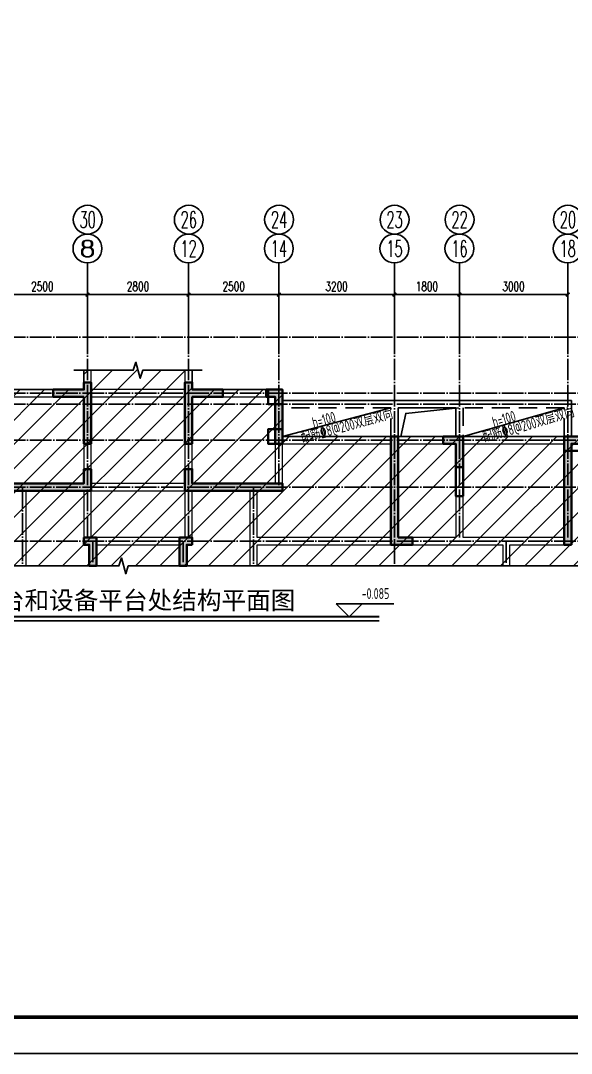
# Model space of a CAD drawing. Extents: x 393367 to 3005760, y 4998 to 826018.
# Drawn here: x 2530557 to 2545808, y 527962 to 556579 of the extents above; entities that cross this region are included whole.
import ezdxf
from ezdxf.enums import TextEntityAlignment as Align

# ---------------------------------------------------------------- set-up
doc = ezdxf.new("R2010")
doc.units = 0
doc.header["$LTSCALE"] = 1000
for name, pattern in [('DASHED', [0.75, 0.5, -0.25]), ('DOTE', [2.42, 2, -0.2, 0.02, -0.2]), ('虚线', [500, 300, -200])]:
    doc.linetypes.add(name, pattern=pattern)
doc.layers.get('0').update_dxf_attribs({"linetype": 'CONTINUOUS'})
doc.layers.get('Defpoints').update_dxf_attribs({"linetype": 'CONTINUOUS'})
for name, color, linetype in [('-TK', 7, 'CONTINUOUS'), ('AXIS', 3, 'CONTINUOUS'), ('AXIS_TEXT', 7, 'CONTINUOUS'), ('BEAM_CONT', 4, 'CONTINUOUS'), ('COLU', 7, 'CONTINUOUS'), ('DOTE', 8, 'DOTE'), ('S-填充', 251, 'CONTINUOUS'), ('S-引出线', 40, 'CONTINUOUS'), ('S-文字', 7, 'CONTINUOUS'), ('S-标高', 3, 'CONTINUOUS'), ('S-梁', 4, 'DASHED'), ('S-梁实线', 4, 'CONTINUOUS'), ('S-楼板文字', 7, 'CONTINUOUS'), ('S-洞口边线', 7, 'CONTINUOUS'), ('S-砼墙', 150, 'CONTINUOUS'), ('S-砼墙填充', 251, 'CONTINUOUS'), ('THIN', 7, 'CONTINUOUS')]:
    doc.layers.add(name, color=color, linetype=linetype)
doc.layers.add('yichutu', color=7, linetype='CONTINUOUS', true_color=0xffffff, plot=False)
doc.layers.add('砼梁虚线', color=4, linetype='虚线', lineweight=18)
doc.styles.add('-宋体', font='')
doc.styles.add('_TCH_AXIS', font='COMPLEX', dxfattribs={"bigfont": 'GBCBIG'})
doc.styles.add('_TCH_DIM_T3', font='SIMPLEX', dxfattribs={"width": 0.705882, "bigfont": 'GBCBIG'})
doc.styles.add('COMPLEX', font='COMPLEX')
doc.styles.add('TSSD_Label', font='Tssdeng.shx', dxfattribs={"width": 0.7, "bigfont": 'hztxt.shx'})
doc.styles.add('TSSD_Rein', font='Tssdeng.shx', dxfattribs={"width": 0.7, "bigfont": 'hztxt.shx'})
doc.styles.get('-宋体').set_extended_font_data('SimSun')
doc.dimstyles.new('_TCH_ARCH&&100', dxfattribs={"dimtxt": 255, "dimasz": 100, "dimexe": 250, "dimexo": 300, "dimgap": 100, "dimtad": 1, "dimdec": 0, "dimzin": 0, "dimdsep": 46, "dimtxsty": '_TCH_DIM_T3', "dimblk": 'ARCHTICK', "dimcen": 0.09, "dimclrt": 7, "dimazin": 2, "dimtfac": 1, "dimtdec": 0, "dimtix": 1, "dimtmove": 2, "dimatfit": 3, "dimldrblk": 'ARCHTICK', "dimfxl": 1, "dimtolj": 1, "dimtzin": 0, "dimarcsym": 0})

# ---------------------------------------------------------------- blocks, each defined once
blk = doc.blocks.new('A1')
blk.add_lwpolyline([(0, 59400), (0, 0), (84100, 0), (84100, 59400)], close=True)
at = {"const_width": 100}
blk.add_lwpolyline([(2500, 58400), (2500, 1000), (83100, 1000), (83100, 58400)], close=True, dxfattribs=at)
blk = doc.blocks.new('_ArchTick')
at = {"color": 0, "linetype": 'ByBlock', "const_width": 0.4}
blk.add_lwpolyline([(-0.5, -0.5), (0.5, 0.5)], dxfattribs=at)
blk = doc.blocks.new('*D3066')
at = {"layer": 'AXIS', "color": 0, "lineweight": -2}
for p, q in [((2529907, 548238), (2529907, 549237)), ((2532407, 548238), (2532407, 549237)), ((2529907, 548987), (2532407, 548987))]:
    blk.add_line(p, q, dxfattribs=at)
at = {"layer": 'Defpoints', "color": 0}
for p in [(2532407, 548987), (2529907, 547938), (2532407, 547938)]:
    blk.add_point(p, dxfattribs=at)
at = {"layer": 'AXIS', "color": 0, "lineweight": -2, "xscale": 100, "yscale": 100, "zscale": 100, "rotation": 180}
blk.add_blockref('_ArchTick', (2529907, 548987), dxfattribs=at)
at = {"layer": 'AXIS', "color": 0, "lineweight": -2, "xscale": 100, "yscale": 100, "zscale": 100}
blk.add_blockref('_ArchTick', (2532407, 548987), dxfattribs=at)
at = {"layer": 'AXIS', "color": 7, "insert": (2531157, 549214), "char_height": 255, "attachment_point": 5, "style": '_TCH_DIM_T3'}
blk.add_mtext('\\A1;2500', dxfattribs=at)
blk = doc.blocks.new('*D3067')
at = {"layer": 'AXIS', "color": 0, "lineweight": -2}
for p, q in [((2532407, 548238), (2532407, 549237)), ((2535207, 548238), (2535207, 549237)), ((2532407, 548987), (2535207, 548987))]:
    blk.add_line(p, q, dxfattribs=at)
at = {"layer": 'Defpoints', "color": 0}
for p in [(2535207, 548987), (2532407, 547938), (2535207, 547938)]:
    blk.add_point(p, dxfattribs=at)
at = {"layer": 'AXIS', "color": 0, "lineweight": -2, "xscale": 100, "yscale": 100, "zscale": 100, "rotation": 180}
blk.add_blockref('_ArchTick', (2532407, 548987), dxfattribs=at)
at = {"layer": 'AXIS', "color": 0, "lineweight": -2, "xscale": 100, "yscale": 100, "zscale": 100}
blk.add_blockref('_ArchTick', (2535207, 548987), dxfattribs=at)
at = {"layer": 'AXIS', "color": 7, "insert": (2533807, 549214), "char_height": 255, "attachment_point": 5, "style": '_TCH_DIM_T3'}
blk.add_mtext('\\A1;2800', dxfattribs=at)
blk = doc.blocks.new('*D3068')
at = {"layer": 'AXIS', "color": 0, "lineweight": -2}
for p, q in [((2535207, 548238), (2535207, 549237)), ((2537707, 548238), (2537707, 549237)), ((2535207, 548987), (2537707, 548987))]:
    blk.add_line(p, q, dxfattribs=at)
at = {"layer": 'Defpoints', "color": 0}
for p in [(2537707, 548987), (2535207, 547938), (2537707, 547938)]:
    blk.add_point(p, dxfattribs=at)
at = {"layer": 'AXIS', "color": 0, "lineweight": -2, "xscale": 100, "yscale": 100, "zscale": 100, "rotation": 180}
blk.add_blockref('_ArchTick', (2535207, 548987), dxfattribs=at)
at = {"layer": 'AXIS', "color": 0, "lineweight": -2, "xscale": 100, "yscale": 100, "zscale": 100}
blk.add_blockref('_ArchTick', (2537707, 548987), dxfattribs=at)
at = {"layer": 'AXIS', "color": 7, "insert": (2536457, 549214), "char_height": 255, "attachment_point": 5, "style": '_TCH_DIM_T3'}
blk.add_mtext('\\A1;2500', dxfattribs=at)
blk = doc.blocks.new('*D3069')
at = {"layer": 'AXIS', "color": 0, "lineweight": -2}
for p, q in [((2537707, 548238), (2537707, 549237)), ((2540907, 548238), (2540907, 549237)), ((2537707, 548987), (2540907, 548987))]:
    blk.add_line(p, q, dxfattribs=at)
at = {"layer": 'Defpoints', "color": 0}
for p in [(2540907, 548987), (2537707, 547938), (2540907, 547938)]:
    blk.add_point(p, dxfattribs=at)
at = {"layer": 'AXIS', "color": 0, "lineweight": -2, "xscale": 100, "yscale": 100, "zscale": 100, "rotation": 180}
blk.add_blockref('_ArchTick', (2537707, 548987), dxfattribs=at)
at = {"layer": 'AXIS', "color": 0, "lineweight": -2, "xscale": 100, "yscale": 100, "zscale": 100}
blk.add_blockref('_ArchTick', (2540907, 548987), dxfattribs=at)
at = {"layer": 'AXIS', "color": 7, "insert": (2539307, 549214), "char_height": 255, "attachment_point": 5, "style": '_TCH_DIM_T3'}
blk.add_mtext('\\A1;3200', dxfattribs=at)
blk = doc.blocks.new('*D3070')
at = {"layer": 'AXIS', "color": 0, "lineweight": -2}
for p, q in [((2540907, 548238), (2540907, 549237)), ((2542707, 548238), (2542707, 549237)), ((2540907, 548987), (2542707, 548987))]:
    blk.add_line(p, q, dxfattribs=at)
at = {"layer": 'Defpoints', "color": 0}
for p in [(2542707, 548987), (2540907, 547938), (2542707, 547938)]:
    blk.add_point(p, dxfattribs=at)
at = {"layer": 'AXIS', "color": 0, "lineweight": -2, "xscale": 100, "yscale": 100, "zscale": 100, "rotation": 180}
blk.add_blockref('_ArchTick', (2540907, 548987), dxfattribs=at)
at = {"layer": 'AXIS', "color": 0, "lineweight": -2, "xscale": 100, "yscale": 100, "zscale": 100}
blk.add_blockref('_ArchTick', (2542707, 548987), dxfattribs=at)
at = {"layer": 'AXIS', "color": 7, "insert": (2541807, 549214), "char_height": 255, "attachment_point": 5, "style": '_TCH_DIM_T3'}
blk.add_mtext('\\A1;1800', dxfattribs=at)
blk = doc.blocks.new('*D3071')
at = {"layer": 'AXIS', "color": 0, "lineweight": -2}
for p, q in [((2542707, 548238), (2542707, 549237)), ((2545707, 548238), (2545707, 549237)), ((2542707, 548987), (2545707, 548987))]:
    blk.add_line(p, q, dxfattribs=at)
at = {"layer": 'Defpoints', "color": 0}
for p in [(2545707, 548987), (2542707, 547938), (2545707, 547938)]:
    blk.add_point(p, dxfattribs=at)
at = {"layer": 'AXIS', "color": 0, "lineweight": -2, "xscale": 100, "yscale": 100, "zscale": 100, "rotation": 180}
blk.add_blockref('_ArchTick', (2542707, 548987), dxfattribs=at)
at = {"layer": 'AXIS', "color": 0, "lineweight": -2, "xscale": 100, "yscale": 100, "zscale": 100}
blk.add_blockref('_ArchTick', (2545707, 548987), dxfattribs=at)
at = {"layer": 'AXIS', "color": 7, "insert": (2544207, 549214), "char_height": 255, "attachment_point": 5, "style": '_TCH_DIM_T3'}
blk.add_mtext('\\A1;3000', dxfattribs=at)
blk = doc.blocks.new('_axiso')
blk.add_circle((0, 0), 0.5)
at = {"layer": 'AXIS_TEXT', "style": 'COMPLEX', "width": 1.041667}
blk.add_attdef('A', text='', height=0.56, dxfattribs=at).set_placement((-0.25, -0.28), (0.25, -0.28), align=Align.FIT)
blk = doc.blocks.new('yct-841-594-84100-59400-100-1000')
at = {"layer": 'yichutu', "color": 7, "true_color": 0xffffff}
blk.add_lwpolyline([(0, 0), (0, 59400), (84100, 59400), (84100, 0)], close=True, dxfattribs=at)

msp = doc.modelspace()

# ---------------------------------------------------------------- hatches: boundary and pattern name
at = {"layer": 'S-填充', "linetype": 'ByBlock'}
h = msp.add_hatch(dxfattribs=at)
h.set_pattern_fill('ANSI31', color=8, scale=150, style=0)
h.paths.add_polyline_path([(2520007.37875, 541470.1364), (2520007.37875, 545054.13004), (2529807.37924, 545054.13004), (2529807.37924, 546354.13096), (2532307.47701, 546354.13096), (2532307.41265, 546891.6125), (2533677.46566, 546891.6125), (2533747.46566, 547111.6125), (2533867.46566, 546671.6125), (2533937.46566, 546891.6125), (2535307.51863, 546891.83462), (2535307.54825, 546354.08416), (2537807.57479, 546354.08416), (2537807.57479, 545054.13004), (2546807.52444, 545054.13004), (2546807.52444, 543392.13322), (2547027.52444, 543322.13322), (2546587.52444, 543202.13322), (2546807.52444, 543132.13322), (2546807.52445, 541470.1364), (2533537.4516, 541470.1364), (2533467.4516, 541250.1364), (2533347.4516, 541690.1364), (2533277.4516, 541470.1364)])
at = {"layer": 'S-砼墙填充'}
for points in [[(2532307.47514, 546154.13096), (2532307.45178, 544854.13283), (2532507.45178, 544854.12909), (2532507.47701, 546554.13162), (2532307.47701, 546554.13162), (2532307.47701, 546354.13096), (2531457.47699, 546354.13096), (2531457.47699, 546154.13096)], [(2535307.45179, 544854.07678), (2535307.47515, 546154.08415), (2536157.48254, 546154.13096), (2536157.47152, 546354.13096), (2535307.47701, 546354.08415), (2535307.47701, 546554.13162), (2535107.47701, 546554.13162), (2535107.45179, 544854.08051)], [(2537807.5747, 544854.13071), (2537807.5747, 546354.13096), (2537357.47724, 546354.13096), (2537357.47724, 546154.13096), (2537607.57471, 546154.13096), (2537607.5747, 544854.13087)], [(2541007.47517, 542254.05356), (2541007.47517, 545054.13004), (2540807.47517, 545054.13004), (2540807.47517, 542054.05356), (2541407.47962, 542054.05356), (2541407.47962, 542254.05356)], [(2542807.57594, 544204.12944), (2542807.57594, 545054.13004), (2542257.57594, 545054.13004), (2542257.57594, 544854.13004), (2542607.57594, 544854.13004), (2542607.57594, 544204.12944)], [(2545807.58163, 542054.12595), (2545807.57368, 544854.13004), (2546107.47701, 544854.13004), (2546107.47701, 545054.13004), (2545607.57368, 545054.13004), (2545607.58163, 542054.12595)], [(2532507.38064, 543554.1307), (2532507.38064, 544154.1307), (2532307.38064, 544154.1307), (2532307.38064, 543754.1307), (2529807.38291, 543754.1307), (2529807.38291, 543554.1307)], [(2537807.57111, 543554.1307), (2537807.57111, 543754.1307), (2535307.57338, 543754.1307), (2535307.57338, 544154.1307), (2535107.57338, 544154.1307), (2535107.57338, 543554.1307)], [(2532657.37883, 541470.1364), (2532657.37883, 542254.08588), (2532307.3792, 542254.08717), (2532307.37846, 542054.08717), (2532457.37883, 542054.08662), (2532457.37883, 541470.1364)], [(2535307.56448, 542054.07609), (2535307.5859, 542254.07609), (2534957.57519, 542254.06895), (2534957.57519, 541470.1364), (2535157.57519, 541470.1364), (2535157.57519, 542054.08323)]]:
    msp.add_hatch(color=142, dxfattribs=at).paths.add_polyline_path(points)

# ---------------------------------------------------------------- linework, layer by layer
at = {"layer": '-TK'}
msp.add_line((2483369.24175, 527962.12225), (2556969.24175, 527962.12225), dxfattribs=at)
at = {"layer": 'AXIS'}
for p, q in [((2532407.37875, 547938.11267), (2532407.37875, 549864.76129)), ((2535207.37875, 547938.11267), (2535207.37875, 549864.76129)), ((2537707.37875, 547938.11267), (2537707.37875, 549864.76129)), ((2540907.37875, 547938.11267), (2540907.37875, 549864.76129)), ((2542707.37875, 547938.11267), (2542707.37875, 549864.76129)), ((2545707.37875, 547938.11267), (2545707.37875, 549864.76129))]:
    msp.add_line(p, q, dxfattribs=at)
at = {"layer": 'BEAM_CONT', "lineweight": 18}
msp.add_line((2532657.37883, 542054.08584), (2534957.57519, 542054.0765), dxfattribs=at)
at = {"layer": 'COLU', "lineweight": 35}
for points in [[(2537807.57479, 546354.08708), (2537407.57479, 546354.08708), (2537407.57479, 545954.08708), (2537807.57479, 545954.08708)], [(2537807.57479, 545254.13004), (2537407.57479, 545254.13004), (2537407.57479, 544854.13004), (2537807.57479, 544854.13004)], [(2546107.47701, 545054.13004), (2545607.57368, 545054.13004), (2545607.57368, 544654.13004), (2546107.47701, 544654.13004)]]:
    msp.add_lwpolyline(points, close=True, dxfattribs=at)
at = {"layer": 'DOTE', "linetype": 'DOTE', "ltscale": 0.3}
for p, q in [((2519198.40652, 547804.13005), (2546807.52445, 547804.13005)), ((2532407.37875, 547938.11267), (2532407.37875, 542154.13004)), ((2535207.37875, 547938.11267), (2535207.37875, 542154.13004)), ((2537707.37875, 547938.11267), (2537707.37875, 543654.13004)), ((2540907.37875, 547938.11267), (2540907.37875, 541470.1364)), ((2542707.37875, 547938.11267), (2542707.37875, 542154.13004)), ((2545707.37875, 547938.11267), (2545707.37875, 542154.13004)), ((2519198.40652, 546254.13005), (2546807.52445, 546254.13005)), ((2519198.40652, 545954.13005), (2546807.52445, 545954.13005)), ((2519198.40652, 544954.13004), (2546807.52445, 544954.13004)), ((2519198.40652, 543654.13004), (2546807.52445, 543654.13004)), ((2530607.37875, 543654.13004), (2530607.37875, 541470.1364)), ((2537007.37875, 543654.13004), (2537007.37875, 541470.1364)), ((2519198.40652, 542154.13004), (2546807.52445, 542154.13004)), ((2532557.37875, 542154.13004), (2532557.37875, 541570.13244)), ((2535057.37875, 542154.13004), (2535057.37875, 541570.13244)), ((2544007.37875, 542154.13004), (2544007.37875, 541470.1364))]:
    msp.add_line(p, q, dxfattribs=at)
at = {"layer": 'S-引出线'}
for p, q in [((2537807.7369, 545054.13004), (2540807.63829, 545854.13004)), ((2542807.57594, 545054.13004), (2545607.57368, 545854.13004))]:
    msp.add_line(p, q, dxfattribs=at)
at = {"layer": 'S-引出线', "color": 3, "const_width": 56}
msp.add_lwpolyline([(2526298.27337, 540060.76375), (2540486.69467, 540060.76375)], dxfattribs=at)
at = {"layer": 'S-引出线', "color": 3}
msp.add_lwpolyline([(2526298.27337, 539948.76375), (2540486.69467, 539948.76375)], dxfattribs=at)
at = {"layer": 'S-标高'}
for p, q in [((2539656.28419, 540060.76375), (2539296.28419, 540420.76375)), ((2539296.28419, 540420.76375), (2540890.23889, 540420.76375)), ((2539656.28419, 540060.76375), (2540016.28419, 540420.76375))]:
    msp.add_line(p, q, dxfattribs=at)
at = {"layer": 'S-梁'}
for p, q in [((2540807.47618, 545854.13004), (2537807.57478, 545854.13004)), ((2540807.47618, 545054.13004), (2540807.47618, 545854.13004)), ((2545607.57368, 545854.13004), (2542807.57594, 545854.13004)), ((2542807.57594, 545854.13004), (2542807.57594, 545054.13004)), ((2545607.57368, 545054.13004), (2545607.57368, 545854.13004))]:
    msp.add_line(p, q, dxfattribs=at)
at = {"layer": 'S-梁实线'}
for p, q in [((2537807.57478, 546054.13004), (2540907.47618, 546054.13004)), ((2540907.47618, 546054.13004), (2542707.57594, 546054.13004)), ((2542707.57594, 546054.13004), (2545807.57368, 546054.13004)), ((2545807.57368, 546054.13004), (2545807.57368, 545054.13004)), ((2541007.47618, 545854.13004), (2541007.47618, 545054.13004)), ((2542607.57594, 545854.13004), (2541007.47618, 545854.13004)), ((2542607.57594, 545054.13004), (2542607.57594, 545854.13004))]:
    msp.add_line(p, q, dxfattribs=at)
at = {"layer": 'S-洞口边线'}
msp.add_lwpolyline([(2541082.47517, 545054.13003), (2541224.06329, 545693.14132), (2542682.57493, 545854.13003)], dxfattribs=at)
at = {"layer": 'S-砼墙', "color": 150, "lineweight": 35}
for points in [[(2532307.47514, 546154.13096), (2532307.45178, 544854.13283), (2532507.45178, 544854.12909), (2532507.47701, 546554.13162), (2532307.47701, 546554.13162), (2532307.47701, 546354.13096), (2531457.47699, 546354.13096), (2531457.47699, 546154.13096)], [(2535307.45179, 544854.07678), (2535307.47515, 546154.08415), (2536157.48254, 546154.13096), (2536157.47152, 546354.13096), (2535307.47701, 546354.08415), (2535307.47701, 546554.13162), (2535107.47701, 546554.13162), (2535107.45179, 544854.08051)], [(2537807.5747, 544854.13071), (2537807.5747, 546354.13096), (2537357.47724, 546354.13096), (2537357.47724, 546154.13096), (2537607.57471, 546154.13096), (2537607.5747, 544854.13087)], [(2541007.47517, 542254.05356), (2541007.47517, 545054.13004), (2540807.47517, 545054.13004), (2540807.47517, 542054.05356), (2541407.47962, 542054.05356), (2541407.47962, 542254.05356)], [(2542807.57594, 544204.12944), (2542807.57594, 545054.13004), (2542257.57594, 545054.13004), (2542257.57594, 544854.13004), (2542607.57594, 544854.13004), (2542607.57594, 544204.12944)], [(2545807.58163, 542054.12595), (2545807.57368, 544854.13004), (2546107.47701, 544854.13004), (2546107.47701, 545054.13004), (2545607.57368, 545054.13004), (2545607.58163, 542054.12595)], [(2532507.38064, 543554.1307), (2532507.38064, 544154.1307), (2532307.38064, 544154.1307), (2532307.38064, 543754.1307), (2529807.38291, 543754.1307), (2529807.38291, 543554.1307)], [(2537807.57111, 543554.1307), (2537807.57111, 543754.1307), (2535307.57338, 543754.1307), (2535307.57338, 544154.1307), (2535107.57338, 544154.1307), (2535107.57338, 543554.1307)], [(2532657.37883, 541470.1364), (2532657.37883, 542254.08588), (2532307.3792, 542254.08717), (2532307.37846, 542054.08717), (2532457.37883, 542054.08662), (2532457.37883, 541470.1364), (2532657.37883, 541470.1364), (2532657.37883, 541470.1364)], [(2535307.56448, 542054.07609), (2535307.5859, 542254.07609), (2534957.57519, 542254.06895), (2534957.57519, 541470.1364), (2534957.57519, 541470.1364), (2534957.57519, 541470.1364), (2535157.57519, 541470.1364), (2535157.57519, 542054.08323)]]:
    msp.add_lwpolyline(points, close=True, dxfattribs=at)
at = {"layer": 'S-砼墙', "color": 40, "lineweight": 35}
msp.add_lwpolyline([(2542807.57594, 543404.12944), (2542807.57594, 545054.13004), (2542257.57594, 545054.13004), (2542257.57594, 544854.13004), (2542607.57594, 544854.13004), (2542607.57594, 543404.12944)], close=True, dxfattribs=at)
at = {"layer": 'S-砼墙填充'}
msp.add_lwpolyline([(2546807.52445, 541470.1364), (2533537.4516, 541470.1364), (2533467.4516, 541250.1364), (2533347.4516, 541690.1364), (2533277.4516, 541470.1364), (2520007.37875, 541470.1364), (2520007.37875, 541470.1364), (2520007.37875, 545054.13004), (2529807.37924, 545054.13004), (2529807.37924, 546354.13096), (2532307.47701, 546354.13096), (2532307.41265, 546891.6125), (2533677.46566, 546891.6125), (2533747.46566, 547111.6125), (2533867.46566, 546671.6125), (2533937.46566, 546891.6125), (2535307.51863, 546891.83462), (2535307.54825, 546354.08416), (2537807.57479, 546354.08416), (2537807.57479, 545054.13004), (2546807.52444, 545054.13004)], dxfattribs=at)
at = {"layer": 'THIN'}
for points in [[(2532027.41265, 546891.6125), (2533677.46566, 546891.6125), (2533747.46566, 547111.6125), (2533867.46566, 546671.6125), (2533937.46566, 546891.6125), (2535587.51867, 546891.6125)], [(2519727.37875, 541470.1364), (2533277.4516, 541470.1364), (2533347.4516, 541690.1364), (2533467.4516, 541250.1364), (2533537.4516, 541470.1364), (2547087.52445, 541470.1364)]]:
    msp.add_lwpolyline(points, dxfattribs=at)
at = {"layer": '砼梁虚线', "lineweight": 18}
for p, q in [((2532307.41265, 546891.6125), (2532307.38064, 546554.14111)), ((2532507.38064, 546554.12214), (2532507.41265, 546891.6125)), ((2535107.51867, 546891.6125), (2535107.57338, 546554.11541)), ((2535307.57338, 546554.14784), (2535307.51867, 546891.6125)), ((2531457.47699, 546354.13096), (2530257.47699, 546354.13096)), ((2535107.47702, 546354.08051), (2532507.47701, 546354.12909)), ((2537357.47724, 546354.13096), (2536157.47703, 546354.13096)), ((2530257.47699, 546154.13096), (2531457.47699, 546154.13096)), ((2532507.47514, 546154.12909), (2535107.47515, 546154.08051)), ((2536157.47703, 546154.13096), (2537357.47724, 546154.13096)), ((2532307.45178, 544904.14045), (2532307.38064, 544154.14019)), ((2532507.38064, 544154.12121), (2532507.45178, 544904.12147)), ((2535107.45179, 544904.06243), (2535107.57338, 544154.11449)), ((2535307.57338, 544154.14691), (2535307.45179, 544904.09486)), ((2540807.47517, 545054.13004), (2537807.57479, 545054.13004)), ((2542257.57594, 545054.13004), (2541007.47517, 545054.13004)), ((2545607.57368, 545054.13004), (2542807.57594, 545054.13004)), ((2537607.5747, 544854.13004), (2537607.5747, 543754.1307)), ((2537807.5747, 543754.1307), (2537807.5747, 544854.13004)), ((2537807.57479, 544854.13004), (2540807.47517, 544854.13004)), ((2541007.47517, 544854.13004), (2542257.57594, 544854.13004)), ((2542807.57594, 544854.13004), (2545607.57368, 544854.13004)), ((2535107.57338, 543754.1307), (2532507.38064, 543754.1307)), ((2530707.38034, 542154.10786), (2530707.38034, 543554.1307)), ((2532307.38064, 543554.1307), (2532307.38064, 542254.08717)), ((2532507.38064, 542254.08643), (2532507.38064, 543554.1307)), ((2532507.38064, 543554.1307), (2535107.57338, 543554.1307)), ((2535107.57338, 543554.1307), (2535107.57338, 542254.07966)), ((2535307.57338, 542154.0868), (2535307.57338, 543554.1307)), ((2536907.57368, 543554.1307), (2536907.57368, 542154.10786)), ((2537107.57368, 542254.10646), (2537107.57368, 543554.1307)), ((2542607.57594, 543404.12944), (2542607.57594, 542254.10982)), ((2542807.57594, 542254.11487), (2542807.57594, 543404.12944)), ((2530707.38034, 541470.1364), (2530707.38034, 542154.10786)), ((2534957.57519, 542254.0765), (2532657.37883, 542254.08584)), ((2536907.57368, 542154.10786), (2536907.57368, 541470.1364)), ((2540807.47517, 542254.05495), (2537107.57368, 542254.10646)), ((2537107.57368, 542054.10646), (2540807.47517, 542054.05495)), ((2537107.57368, 541470.1364), (2537107.57368, 542054.10646)), ((2542607.57594, 542254.10982), (2541407.47493, 542254.05356)), ((2541407.48431, 542054.05356), (2542707.58062, 542054.1145)), ((2542707.57631, 542054.1145), (2543907.57172, 542054.11894)), ((2544007.57135, 542254.11931), (2542807.57594, 542254.11487)), ((2543907.57172, 542054.11894), (2543907.57172, 541470.1364)), ((2545607.58099, 542254.12522), (2544007.57135, 542254.11931)), ((2544107.57172, 542054.11968), (2545607.58153, 542054.12522)), ((2544107.57172, 541470.1364), (2544107.57172, 542054.11968))]:
    msp.add_line(p, q, dxfattribs=at)

# ---------------------------------------------------------------- block references
at = {"layer": '-TK'}
msp.add_blockref('A1', (2480869.24175, 527962.12225), dxfattribs=at)
at = {"layer": 'AXIS'}
ref = msp.add_blockref('_axiso', (2532413.1947, 551064.69264), dxfattribs=dict(at, xscale=-800, yscale=800, zscale=800))
ref.add_attrib('A', '30', dxfattribs={"layer": 'AXIS_TEXT', "height": 452.54834, "style": '_TCH_AXIS', "width": 0.636364}).set_placement((2532186.92053, 550838.41847), (2532639.46887, 550838.41847), align=Align.FIT)
ref = msp.add_blockref('_axiso', (2535213.19469, 551064.69264), dxfattribs=dict(at, xscale=-800, yscale=800, zscale=800))
ref.add_attrib('A', '26', dxfattribs={"layer": 'AXIS_TEXT', "height": 452.54834, "style": '_TCH_AXIS', "width": 0.617647}).set_placement((2534986.92052, 550838.41847), (2535439.46886, 550838.41847), align=Align.FIT)
ref = msp.add_blockref('_axiso', (2537713.1947, 551064.69264), dxfattribs=dict(at, xscale=-800, yscale=800, zscale=800))
ref.add_attrib('A', '24', dxfattribs={"layer": 'AXIS_TEXT', "height": 452.54834, "style": '_TCH_AXIS', "width": 0.583333}).set_placement((2537486.92053, 550838.41847), (2537939.46887, 550838.41847), align=Align.FIT)
ref = msp.add_blockref('_axiso', (2540913.1947, 551064.69264), dxfattribs=dict(at, xscale=-800, yscale=800, zscale=800))
ref.add_attrib('A', '23', dxfattribs={"layer": 'AXIS_TEXT', "height": 452.54834, "style": '_TCH_AXIS', "width": 0.617647}).set_placement((2540686.92053, 550838.41847), (2541139.46887, 550838.41847), align=Align.FIT)
ref = msp.add_blockref('_axiso', (2542713.1947, 551064.69264), dxfattribs=dict(at, xscale=-800, yscale=800, zscale=800))
ref.add_attrib('A', '22', dxfattribs={"layer": 'AXIS_TEXT', "height": 452.54834, "style": '_TCH_AXIS', "width": 0.617647}).set_placement((2542486.92053, 550838.41847), (2542939.46887, 550838.41847), align=Align.FIT)
ref = msp.add_blockref('_axiso', (2545713.1947, 551064.69264), dxfattribs=dict(at, xscale=-800, yscale=800, zscale=800))
ref.add_attrib('A', '20', dxfattribs={"layer": 'AXIS_TEXT', "height": 452.54834, "style": '_TCH_AXIS', "width": 0.617647}).set_placement((2545486.92053, 550838.41847), (2545939.46887, 550838.41847), align=Align.FIT)
ref = msp.add_blockref('_axiso', (2532407.37875, 550264.76129), dxfattribs=dict(at, xscale=800, yscale=800, zscale=800))
ref.add_attrib('A', '8', dxfattribs={"layer": 'AXIS_TEXT', "height": 452.54834, "style": '_TCH_AXIS', "width": 1.5}).set_placement((2532181.10458, 550038.48712), (2532633.65292, 550038.48712), align=Align.FIT)
ref = msp.add_blockref('_axiso', (2535207.37875, 550264.76129), dxfattribs=dict(at, xscale=800, yscale=800, zscale=800))
ref.add_attrib('A', '12', dxfattribs={"layer": 'AXIS_TEXT', "height": 452.54834, "style": '_TCH_AXIS', "width": 0.724138}).set_placement((2534981.10458, 550038.48712), (2535433.65292, 550038.48712), align=Align.FIT)
ref = msp.add_blockref('_axiso', (2537707.37875, 550264.76129), dxfattribs=dict(at, xscale=800, yscale=800, zscale=800))
ref.add_attrib('A', '14', dxfattribs={"layer": 'AXIS_TEXT', "height": 452.54834, "style": '_TCH_AXIS', "width": 0.677419}).set_placement((2537481.10458, 550038.48712), (2537933.65292, 550038.48712), align=Align.FIT)
ref = msp.add_blockref('_axiso', (2540907.37875, 550264.76129), dxfattribs=dict(at, xscale=800, yscale=800, zscale=800))
ref.add_attrib('A', '15', dxfattribs={"layer": 'AXIS_TEXT', "height": 452.54834, "style": '_TCH_AXIS', "width": 0.724138}).set_placement((2540681.10458, 550038.48712), (2541133.65292, 550038.48712), align=Align.FIT)
ref = msp.add_blockref('_axiso', (2542707.37875, 550264.76129), dxfattribs=dict(at, xscale=800, yscale=800, zscale=800))
ref.add_attrib('A', '16', dxfattribs={"layer": 'AXIS_TEXT', "height": 452.54834, "style": '_TCH_AXIS', "width": 0.724138}).set_placement((2542481.10458, 550038.48712), (2542933.65292, 550038.48712), align=Align.FIT)
ref = msp.add_blockref('_axiso', (2545707.37875, 550264.76129), dxfattribs=dict(at, xscale=800, yscale=800, zscale=800))
ref.add_attrib('A', '18', dxfattribs={"layer": 'AXIS_TEXT', "height": 452.54834, "style": '_TCH_AXIS', "width": 0.724138}).set_placement((2545481.10458, 550038.48712), (2545933.65292, 550038.48712), align=Align.FIT)
at = {"layer": 'yichutu'}
msp.add_blockref('yct-841-594-84100-59400-100-1000', (2480869.24175, 527962.12225), dxfattribs=at)

# ---------------------------------------------------------------- texts
at = {"layer": 'S-文字', "style": '-宋体'}
msp.add_text('一层北侧阳台和设备平台处结构平面图', height=500, dxfattribs=at).set_placement((2526570.75601, 540267.27851))
at = {"layer": 'S-标高', "style": 'TSSD_Label', "width": 0.7}
msp.add_text('-0.085', height=300, dxfattribs=at).set_placement((2540767.14885, 540463.13974), align=Align.BOTTOM_RIGHT)
at = {"layer": 'S-楼板文字', "style": 'TSSD_Rein', "width": 0.7}
for s, rotation, p in [('配筋%%1328@200双层双向', 14.931886049, (2538362.56488, 544870.72278)), ('h=100', 14.931886049, (2538674.56546, 545291.8488)), ('配筋%%1328@200双层双向', 15.945408071, (2543402.88524, 544883.7814)), ('h=100', 15.945408071, (2543664.49485, 545307.19513))]:
    msp.add_text(s, height=300, rotation=rotation, dxfattribs=at).set_placement(p)

# ---------------------------------------------------------------- dimensions: what is measured, and where the dimension line sits
at = {"layer": 'AXIS'}
for p1, p2, picture, middle in [((2529907.37875, 547938.11267), (2532407.37875, 547938.11267), '*D3066', (2531157.37875, 549214.26708)), ((2532407.37875, 547938.11267), (2535207.37875, 547938.11267), '*D3067', (2533807.37875, 549214.26708)), ((2535207.37875, 547938.11267), (2537707.37875, 547938.11267), '*D3068', (2536457.37875, 549214.26708)), ((2537707.37875, 547938.11267), (2540907.37875, 547938.11267), '*D3069', (2539307.37875, 549214.26708)), ((2540907.37875, 547938.11267), (2542707.37875, 547938.11267), '*D3070', (2541807.37875, 549214.26708)), ((2542707.37875, 547938.11267), (2545707.37875, 547938.11267), '*D3071', (2544207.37875, 549214.26708))]:
    dim = msp.add_aligned_dim(p1=p1, p2=p2, distance=1048.65441, dimstyle='_TCH_ARCH&&100', dxfattribs=at)
    dim.commit()
    dim.dimension.update_dxf_attribs({"geometry": picture, "text_midpoint": middle})

doc.saveas('drawing.dxf')
